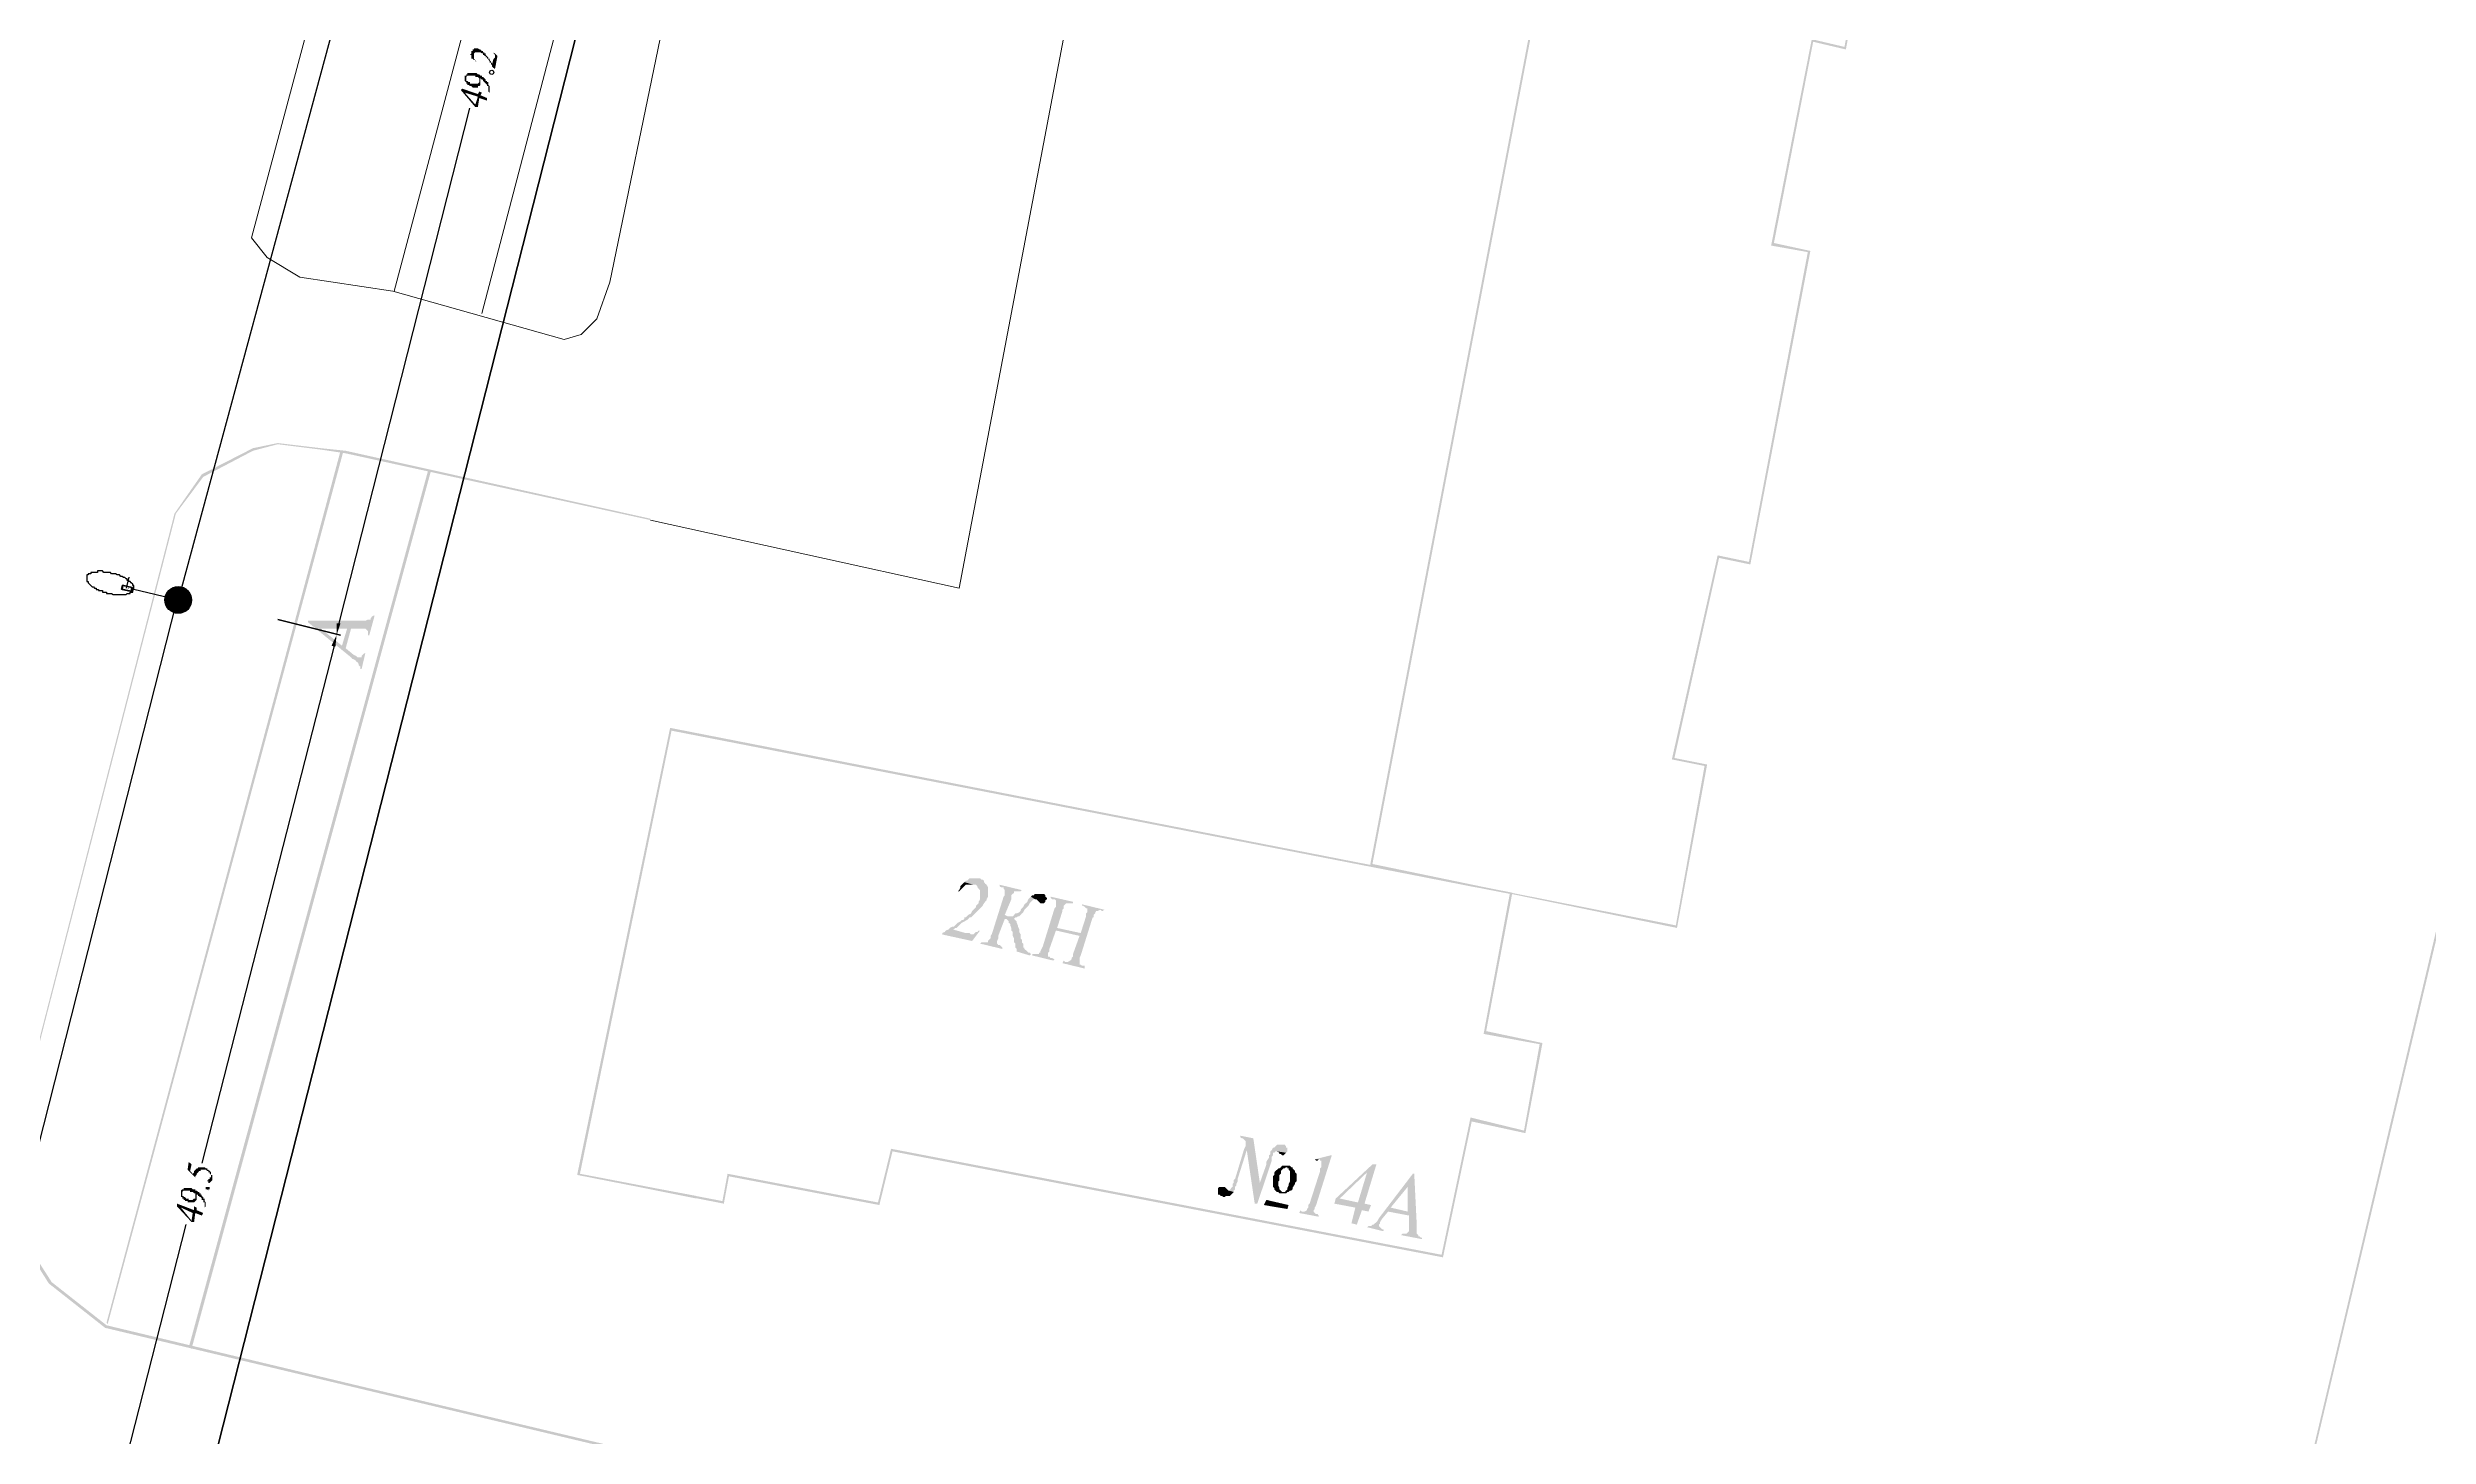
# Model space of a CAD drawing. Extents: x 243 to 885, y -99 to 1005.
# Drawn here: x 374.8 to 476.7, y 160 to 219.5 of the extents above; entities that cross this region are included whole.
import ezdxf

# ---------------------------------------------------------------- set-up
doc = ezdxf.new("R2010")
doc.units = 0
doc.header["$MEASUREMENT"] = 0
for name, color, linetype in [('DLXLUM01', 6, 'Continuous'), ('DLXLUMEX', 2, 'Continuous'), ('DLXSCENE', 7, 'Continuous'), ('PDF _Геометрия', 7, 'Continuous'), ('PDF _Сплошная заливка', 7, 'Continuous')]:
    doc.layers.add(name, color=color, linetype=linetype)

# ---------------------------------------------------------------- blocks, each defined once
blk = doc.blocks.new('*U5')
for p, q in [((-0.21, 0.14), (-0.25, -0.03)), ((-0.25, -0.03), (-0.21, 0.14)), ((-0.19, 0.13), (-0.22, -0.04)), ((-0.22, -0.04), (-0.19, 0.13)), ((-0.19, 0.13), (-0.21, 0.14)), ((-0.21, 0.14), (-0.19, 0.13)), ((0.19, 0.04), (-0.21, 0.14)), ((-0.21, 0.14), (0.19, 0.04)), ((0.22, 0.04), (-0.19, 0.13)), ((-0.19, 0.13), (0.22, 0.04)), ((0.16, -0.12), (0.19, 0.04)), ((0.19, 0.04), (0.16, -0.12)), ((0.19, -0.13), (0.22, 0.04)), ((0.22, 0.04), (0.19, 0.04)), ((0.19, 0.04), (0.22, 0.04)), ((0.22, 0.04), (0.19, -0.13)), ((-0.22, -0.04), (-0.25, -0.03)), ((-0.25, -0.03), (0.16, -0.12)), ((-0.25, -0.03), (-0.22, -0.04)), ((0.16, -0.12), (-0.25, -0.03)), ((-0.22, -0.04), (0.19, -0.13)), ((0.19, -0.13), (-0.22, -0.04)), ((0.16, -0.12), (0.19, -0.13)), ((0.19, -0.13), (0.16, -0.12))]:
    blk.add_line(p, q)
at = {"color": 1}
blk.add_line((-0.03, 0.01), (0.08, 0.49), dxfattribs=at)
at = {"layer": 'DLXLUMEX', "color": 7}
blk.add_text('1', height=0.1, dxfattribs=at).set_placement((0, 0))
blk = doc.blocks.new('*U46')
blk.add_line((33.15, -9.69), (212.83, 698.1))

msp = doc.modelspace()

# ---------------------------------------------------------------- hatches: boundary and pattern name
at = {"layer": 'PDF _Сплошная заливка', "linetype": 'ByBlock', "transparency": 33554559}
for points in [[(634.25, 211.83), (626.25, 214.01), (615.33, 170.95), (606.98, 159.87), (599.26, 154.72), (597.41, 149.51), (592.76, 130.86), (539.07, 143.13), (525.96, 146.21), (496.51, 153.15), (493.15, 154.16), (471.82, 159.2), (504.41, 296.54), (515.1, 293.91), (515.38, 295.37), (581.17, 279.97), (580.78, 278.12), (634.25, 265.36), (634.25, 265.47), (580.89, 278.23), (581.28, 280.03), (515.27, 295.48), (514.99, 294.08), (504.3, 296.71), (471.71, 159.08), (493.1, 154.04), (496.51, 153.09), (525.96, 146.15), (539.07, 143.07), (592.82, 130.75), (597.52, 149.45), (599.31, 154.66), (607.04, 159.81), (615.38, 170.95), (626.3, 213.9), (634.25, 211.72)], [(392.93, 219.22), (392.87, 219.16), (392.93, 219.16), (392.93, 219.11), (392.93, 219.05), (392.93, 218.99), (392.99, 218.99), (393.04, 219.16), (393.04, 219.22), (393.1, 219.27), (393.15, 219.27), (393.21, 219.27), (393.27, 219.27), (393.32, 219.27), (393.38, 219.22), (393.43, 219.22), (393.43, 219.16), (393.49, 219.16), (393.49, 219.11), (393.55, 219.11), (393.55, 219.05), (393.6, 219.05), (393.6, 218.99), (393.66, 218.99), (393.66, 218.94), (393.71, 218.88), (393.71, 218.83), (393.77, 218.83), (393.77, 218.77), (393.82, 218.71), (393.82, 218.77), (393.82, 218.83), (393.77, 218.83), (393.77, 218.88), (393.71, 218.94), (393.71, 218.99), (393.66, 218.99), (393.66, 219.05), (393.6, 219.11), (393.55, 219.16), (393.55, 219.22), (393.49, 219.22), (393.49, 219.27), (393.43, 219.27), (393.43, 219.33), (393.38, 219.33), (393.32, 219.39), (393.27, 219.39), (393.21, 219.44), (393.15, 219.44), (393.1, 219.44), (393.04, 219.44), (393.04, 219.39), (392.99, 219.39), (392.99, 219.33), (392.93, 219.33), (392.93, 219.27)], [(392.99, 218.99), (393.04, 218.94), (393.1, 218.94), (393.1, 218.88), (393.15, 218.88), (393.1, 218.94), (393.04, 218.99), (393.04, 219.05), (393.04, 219.11), (393.04, 219.16)], [(393.88, 219.27), (393.88, 219.22), (393.94, 219.16), (393.94, 219.11), (393.94, 219.05), (393.88, 218.99), (393.82, 218.77), (393.82, 218.71), (393.82, 218.66), (393.88, 218.6), (393.94, 218.55), (394.05, 219.11)], [(392.65, 218.21), (392.65, 218.04), (392.71, 218.21), (392.76, 218.27), (392.82, 218.27), (392.87, 218.27), (392.93, 218.27), (392.99, 218.27), (393.04, 218.27), (393.1, 218.27), (393.1, 218.21), (393.15, 218.21), (393.21, 218.21), (393.27, 218.15), (393.27, 218.1), (393.27, 218.04), (393.32, 218.15), (393.38, 218.1), (393.43, 218.1), (393.43, 218.04), (393.49, 217.99), (393.55, 217.93), (393.6, 217.87), (393.6, 217.82), (393.66, 217.82), (393.66, 217.76), (393.66, 217.71), (393.66, 217.65), (393.66, 217.59), (393.71, 217.54), (393.71, 217.59), (393.71, 217.65), (393.71, 217.71), (393.71, 217.76), (393.71, 217.82), (393.66, 217.87), (393.66, 217.93), (393.66, 217.99), (393.6, 217.99), (393.6, 218.04), (393.55, 218.04), (393.55, 218.1), (393.49, 218.15), (393.43, 218.21), (393.38, 218.21), (393.38, 218.27), (393.32, 218.27), (393.27, 218.32), (393.21, 218.32), (393.15, 218.38), (393.1, 218.38), (393.04, 218.38), (392.99, 218.38), (392.93, 218.38), (392.87, 218.38), (392.82, 218.38), (392.76, 218.38), (392.76, 218.32), (392.71, 218.32), (392.71, 218.27), (392.65, 218.27)], [(392.65, 218.04), (392.71, 217.99), (392.71, 217.93), (392.76, 217.93), (392.76, 217.87), (392.82, 217.87), (392.87, 217.82), (392.93, 217.82), (392.99, 217.76), (393.04, 217.76), (393.1, 217.76), (393.15, 217.76), (393.21, 217.76), (393.21, 217.82), (393.27, 217.99), (393.21, 217.93), (393.15, 217.93), (393.1, 217.93), (393.04, 217.93), (392.99, 217.93), (392.93, 217.93), (392.87, 217.93), (392.87, 217.99), (392.82, 217.99), (392.76, 218.04), (392.71, 218.04), (392.71, 218.1), (392.71, 218.15), (392.71, 218.21)], [(393.27, 218.04), (393.27, 217.99), (393.21, 217.82), (393.27, 217.82), (393.32, 217.87), (393.32, 217.93), (393.32, 217.99), (393.32, 218.04), (393.32, 218.1), (393.32, 218.15)], [(392.54, 217.71), (392.48, 217.65), (393.1, 216.92), (393.21, 216.92), (393.27, 217.31), (393.6, 217.2), (393.6, 217.31), (393.32, 217.43), (393.38, 217.54), (393.27, 217.59), (393.21, 217.48), (393.1, 217.03), (392.65, 217.54)], [(392.54, 217.71), (392.65, 217.54), (393.21, 217.37), (393.1, 217.03), (393.21, 217.48)], [(447.69, 153.76), (447.58, 153.82), (446.07, 150.12), (444.67, 149.01), (422.21, 154.04), (388.06, 162.16), (377.31, 164.74), (374.96, 166.59), (373.89, 168.27), (373.33, 169.67), (373.16, 171.85), (380.28, 199.51), (381.45, 201.08), (383.58, 202.2), (384.64, 202.48), (386.49, 202.25), (387.55, 202.09), (400.6, 199.23), (400.6, 199.29), (387.55, 202.2), (386.49, 202.31), (384.64, 202.53), (383.58, 202.31), (381.39, 201.19), (380.22, 199.51), (373.11, 171.85), (373.22, 169.61), (373.78, 168.21), (374.84, 166.53), (377.25, 164.63), (388.06, 162.05), (422.16, 153.93), (444.72, 148.89), (446.18, 150.07)], [(387.44, 202.14), (387.33, 202.2), (377.31, 164.85), (377.36, 164.79)], [(380.83, 163.79), (380.95, 163.73), (391.19, 201.3), (391.08, 201.36)], [(380.67, 195.31), (380.89, 195.53), (380.95, 195.81), (380.89, 196.09), (380.67, 196.32), (380.39, 196.37), (380.11, 196.32), (379.88, 196.09), (379.83, 195.81), (379.88, 195.53), (380.11, 195.31), (380.39, 195.25)], [(385.93, 194.92), (386.49, 194.58), (387.61, 194.58), (387.39, 193.85), (387.78, 194.58), (388.17, 194.58), (388.23, 194.58), (388.28, 194.58), (388.34, 194.58), (388.39, 194.58), (388.45, 194.53), (388.51, 194.47), (388.51, 194.36), (388.51, 194.3), (388.56, 194.3), (388.79, 195.14), (388.73, 195.14), (388.67, 195.09), (388.62, 195.03), (388.62, 194.97), (388.56, 194.97), (388.51, 194.97), (388.39, 194.92), (388.34, 194.92), (388.23, 194.92)], [(385.93, 194.92), (385.93, 194.86), (387.78, 193.35), (387.83, 193.29), (387.95, 193.24), (388, 193.18), (388.06, 193.13), (388.11, 193.07), (388.11, 193.01), (388.17, 192.96), (388.17, 192.85), (388.23, 192.85), (388.39, 193.52), (388.34, 193.52), (388.28, 193.46), (388.23, 193.41), (388.23, 193.35), (388.17, 193.35), (388.11, 193.35), (388.06, 193.35), (388, 193.41), (387.89, 193.46), (387.55, 193.74), (387.78, 194.58), (387.39, 193.85), (386.49, 194.58)], [(435.99, 183.55), (431.45, 184.5), (431.4, 184.39), (435.93, 183.5)], [(414.6, 183.89), (414.26, 183.89), (414.21, 183.83), (414.15, 183.78), (414.09, 183.78), (414.04, 183.72), (414.43, 183.61), (414.49, 183.61), (414.54, 183.61), (414.6, 183.55), (414.6, 183.5), (414.65, 183.44), (414.71, 183.38), (414.71, 183.33), (414.71, 183.27), (414.71, 183.22), (414.71, 183.1), (414.71, 183.05), (414.71, 182.99), (414.65, 182.88), (414.65, 182.82), (414.6, 182.77), (414.54, 182.71), (414.54, 182.66), (414.49, 182.6), (414.43, 182.54), (414.37, 182.49), (414.32, 182.38), (414.21, 182.32), (414.15, 182.26), (414.09, 182.21), (414.04, 182.21), (414.04, 182.15), (413.98, 182.1), (413.93, 182.1), (413.87, 182.04), (413.76, 181.98), (413.7, 181.93), (413.65, 181.87), (413.59, 181.82), (413.53, 181.82), (413.42, 181.76), (413.37, 181.7), (413.53, 181.7), (413.59, 181.7), (413.65, 181.76), (413.7, 181.76), (413.76, 181.82), (413.81, 181.87), (413.87, 181.93), (413.93, 181.98), (414.04, 182.04), (414.15, 182.1), (414.21, 182.15), (414.26, 182.21), (414.32, 182.21), (414.37, 182.26), (414.43, 182.32), (414.49, 182.38), (414.54, 182.43), (414.6, 182.49), (414.65, 182.54), (414.71, 182.6), (414.77, 182.66), (414.82, 182.71), (414.88, 182.82), (414.93, 182.88), (414.99, 182.94), (414.99, 182.99), (415.05, 183.1), (415.05, 183.16), (415.05, 183.22), (415.05, 183.33), (415.05, 183.38), (415.05, 183.44), (415.05, 183.5), (414.99, 183.61), (414.93, 183.66), (414.88, 183.72), (414.88, 183.78), (414.82, 183.83), (414.77, 183.83), (414.71, 183.89)], [(414.04, 183.72), (413.98, 183.66), (413.93, 183.61), (413.87, 183.55), (413.87, 183.5), (413.81, 183.38), (413.76, 183.33), (413.81, 183.33), (413.87, 183.38), (413.93, 183.44), (413.98, 183.5), (414.04, 183.55), (414.09, 183.61), (414.15, 183.61), (414.26, 183.61), (414.32, 183.61), (414.37, 183.61), (414.43, 183.61)], [(416.5, 183.38), (415.55, 183.61), (415.55, 183.55), (415.61, 183.5), (415.72, 183.5), (415.72, 183.44), (415.77, 183.38), (415.77, 183.33), (415.77, 183.27), (415.77, 183.16), (415.72, 183.1), (415.21, 181.48), (415.16, 181.42), (415.16, 181.31), (415.1, 181.26), (415.05, 181.2), (415.05, 181.14), (414.99, 181.14), (414.93, 181.14), (414.82, 181.14), (414.77, 181.14), (414.71, 181.09), (415.66, 180.86), (415.66, 180.92), (415.61, 180.98), (415.55, 181.03), (415.49, 181.03), (415.44, 181.09), (415.44, 181.14), (415.44, 181.2), (415.49, 181.31), (415.49, 181.42), (415.77, 182.15), (416.22, 182.1), (416.17, 182.15), (416.22, 182.21), (415.77, 182.32), (416.05, 182.99), (416.05, 183.05), (416.05, 183.16), (416.11, 183.22), (416.17, 183.27), (416.17, 183.33), (416.22, 183.33), (416.28, 183.33), (416.39, 183.33), (416.45, 183.33)], [(416.89, 183.1), (416.84, 183.05), (416.78, 182.99), (416.73, 182.88), (416.67, 182.82), (416.61, 182.77), (416.56, 182.66), (416.5, 182.6), (416.45, 182.54), (416.45, 182.49), (416.39, 182.43), (416.28, 182.38), (416.22, 182.38), (416.17, 182.32), (416.11, 182.26), (416.05, 182.26), (416, 182.26), (415.94, 182.26), (415.89, 182.26), (415.77, 182.32), (416.22, 182.21), (416.28, 182.21), (416.33, 182.26), (416.39, 182.26), (416.45, 182.32), (416.5, 182.38), (416.56, 182.43), (416.61, 182.54), (416.67, 182.6), (416.73, 182.66), (416.78, 182.71), (416.84, 182.82), (416.89, 182.88), (416.95, 182.94), (417.01, 182.99), (417.06, 182.99)], [(417.34, 183.22), (417.06, 183.22), (417.01, 183.16), (416.95, 183.16), (416.89, 183.1), (417.06, 182.99), (417.12, 182.99), (417.17, 182.94), (417.23, 182.88), (417.29, 182.82), (417.34, 182.82), (417.4, 182.82), (417.45, 182.82), (417.51, 182.88), (417.51, 182.94), (417.57, 182.99), (417.57, 183.05), (417.51, 183.1), (417.51, 183.16), (417.45, 183.22)], [(418.69, 182.88), (417.73, 183.1), (417.73, 183.05), (417.79, 182.99), (417.85, 182.99), (417.9, 182.99), (417.96, 182.94), (417.96, 182.88), (417.96, 182.82), (417.96, 182.77), (417.96, 182.66), (417.9, 182.6), (417.4, 180.98), (417.34, 180.86), (417.29, 180.75), (417.29, 180.7), (417.23, 180.7), (417.23, 180.64), (417.17, 180.64), (417.12, 180.64), (417.01, 180.64), (416.95, 180.64), (416.95, 180.58), (417.85, 180.36), (417.9, 180.42), (417.79, 180.47), (417.73, 180.47), (417.68, 180.53), (417.62, 180.53), (417.62, 180.64), (417.62, 180.7), (417.68, 180.75), (417.68, 180.86), (417.96, 181.65), (418.97, 181.42), (418.01, 181.76), (418.24, 182.49), (418.24, 182.54), (418.29, 182.6), (418.29, 182.71), (418.35, 182.77), (418.41, 182.82), (418.46, 182.82), (418.52, 182.82), (418.57, 182.82), (418.69, 182.82)], [(420.03, 182.54), (419.08, 182.77), (419.08, 182.71), (419.13, 182.71), (419.19, 182.66), (419.25, 182.6), (419.3, 182.6), (419.3, 182.54), (419.3, 182.49), (419.3, 182.43), (419.25, 182.38), (419.25, 182.26), (419.02, 181.54), (418.01, 181.76), (418.97, 181.42), (418.69, 180.64), (418.69, 180.53), (418.63, 180.47), (418.63, 180.42), (418.57, 180.36), (418.46, 180.3), (418.41, 180.3), (418.35, 180.3), (418.29, 180.36), (418.24, 180.25), (419.19, 180.02), (419.19, 180.14), (419.13, 180.14), (419.08, 180.14), (419.02, 180.19), (418.97, 180.19), (418.97, 180.25), (418.97, 180.3), (418.97, 180.36), (418.97, 180.47), (419.02, 180.58), (419.53, 182.21), (419.58, 182.21), (419.58, 182.32), (419.64, 182.38), (419.64, 182.43), (419.69, 182.49), (419.75, 182.49), (419.86, 182.54), (419.92, 182.49), (419.97, 182.49)], [(414.71, 181.65), (414.65, 181.65), (414.6, 181.59), (414.54, 181.59), (414.49, 181.54), (414.43, 181.48), (414.32, 181.48), (414.26, 181.54), (414.21, 181.54), (414.09, 181.54), (413.53, 181.7), (413.37, 181.7), (413.25, 181.65), (413.2, 181.59), (413.09, 181.54), (413.09, 181.48), (414.37, 181.2)], [(416.22, 182.1), (415.77, 182.15), (415.83, 182.15), (415.89, 182.1), (415.94, 182.04), (415.94, 181.98), (416, 181.93), (416, 181.87), (416.05, 181.76), (416.05, 181.65), (416.11, 181.59), (416.11, 181.48), (416.11, 181.42), (416.17, 181.31), (416.17, 181.26), (416.17, 181.14), (416.22, 181.09), (416.22, 180.98), (416.22, 180.92), (416.28, 180.86), (416.28, 180.81), (416.28, 180.75), (416.84, 180.58), (416.89, 180.64), (416.84, 180.7), (416.78, 180.7), (416.73, 180.75), (416.67, 180.81), (416.61, 180.86), (416.61, 180.92), (416.56, 180.92), (416.56, 180.98), (416.56, 181.03), (416.56, 181.09), (416.5, 181.14), (416.5, 181.26), (416.45, 181.31), (416.45, 181.42), (416.45, 181.48), (416.39, 181.59), (416.39, 181.7), (416.33, 181.82), (416.33, 181.87), (416.28, 181.98), (416.28, 182.04)], [(426.02, 172.3), (425.63, 171.01), (425.57, 170.95), (425.57, 170.84), (425.52, 170.79), (425.52, 170.67), (425.46, 170.62), (425.4, 170.51), (425.35, 170.51), (425.57, 170.45), (425.57, 170.51), (425.63, 170.56), (425.63, 170.67), (425.68, 170.73), (425.68, 170.79), (425.74, 170.9), (425.74, 171.01), (426.13, 172.24)], [(426.41, 172.75), (425.85, 172.86), (425.85, 172.8), (425.91, 172.75), (425.96, 172.75), (426.02, 172.69), (426.08, 172.63), (426.08, 172.58), (426.08, 172.52), (426.08, 172.41), (426.02, 172.3), (426.13, 172.24), (426.47, 169.95), (426.69, 170.84)], [(427.64, 172.47), (427.42, 172.47), (427.36, 172.41), (427.31, 172.35), (427.25, 172.35), (427.2, 172.24), (427.14, 172.19), (427.14, 172.13), (427.14, 172.07), (427.08, 172.02), (427.08, 171.91), (427.03, 171.85), (426.97, 171.74), (426.97, 171.63), (426.69, 170.84), (426.47, 169.95), (426.58, 169.95), (427.2, 171.79), (427.2, 171.85), (427.2, 171.96), (427.25, 172.02), (427.25, 172.13), (427.31, 172.13), (427.36, 172.19), (427.42, 172.19), (427.81, 172.13), (427.87, 172.19), (427.87, 172.24), (427.87, 172.3), (427.87, 172.35), (427.81, 172.35), (427.81, 172.41), (427.76, 172.47)], [(380.83, 171.74), (380.78, 171.4), (381.11, 171.07), (381.11, 171.12), (381.17, 171.18), (381.17, 171.23), (381.23, 171.29), (381.28, 171.35), (381.34, 171.35), (381.34, 171.4), (381.39, 171.4), (381.45, 171.4), (381.51, 171.4), (381.56, 171.4), (381.62, 171.35), (381.67, 171.35), (381.67, 171.29), (381.73, 171.29), (381.73, 171.23), (381.79, 171.18), (381.79, 171.12), (381.79, 171.07), (381.79, 171.18), (381.79, 171.23), (381.79, 171.29), (381.73, 171.35), (381.67, 171.4), (381.62, 171.4), (381.62, 171.46), (381.56, 171.46), (381.51, 171.51), (381.45, 171.51), (381.39, 171.51), (381.34, 171.51), (381.28, 171.51), (381.23, 171.51), (381.23, 171.46), (381.17, 171.46), (381.11, 171.4), (381.06, 171.35), (381.06, 171.29), (381, 171.23), (380.89, 171.35), (380.95, 171.63)], [(427.64, 171.57), (427.59, 171.51), (427.53, 171.46), (427.48, 171.46), (427.42, 171.4), (427.36, 171.35), (427.31, 171.29), (427.31, 171.18), (427.25, 171.12), (427.25, 171.07), (427.25, 171.01), (427.25, 170.9), (427.25, 170.84), (427.25, 170.79), (427.25, 170.73), (427.25, 170.67), (427.31, 170.62), (427.31, 170.56), (427.36, 170.51), (427.64, 170.45), (427.59, 170.51), (427.53, 170.56), (427.53, 170.62), (427.48, 170.73), (427.48, 170.84), (427.48, 170.9), (427.53, 170.95), (427.53, 171.07), (427.53, 171.12), (427.53, 171.18), (427.59, 171.23), (427.59, 171.35), (427.64, 171.4), (427.7, 171.46), (427.76, 171.46), (427.81, 171.51), (427.87, 171.51)], [(427.87, 171.57), (427.64, 171.57), (427.87, 171.51), (427.87, 171.46), (427.92, 171.46), (427.92, 171.4), (427.98, 171.35), (427.98, 171.29), (427.98, 171.18), (427.98, 171.12), (427.98, 171.01), (427.98, 170.95), (427.98, 170.9), (427.92, 170.79), (427.92, 170.73), (427.87, 170.62), (427.87, 170.56), (427.81, 170.51), (427.76, 170.45), (427.7, 170.45), (427.64, 170.45), (427.36, 170.51), (427.42, 170.45), (427.48, 170.45), (427.53, 170.39), (427.59, 170.39), (427.7, 170.39), (427.76, 170.39), (427.81, 170.39), (427.87, 170.45), (427.92, 170.45), (427.98, 170.51), (428.04, 170.51), (428.09, 170.56), (428.09, 170.62), (428.15, 170.73), (428.2, 170.79), (428.2, 170.84), (428.26, 170.9), (428.26, 171.01), (428.26, 171.07), (428.26, 171.18), (428.26, 171.23), (428.2, 171.29), (428.2, 171.35), (428.15, 171.4), (428.09, 171.46), (428.09, 171.51), (428.04, 171.51), (427.98, 171.57)], [(427.81, 172.13), (427.42, 172.19), (427.53, 172.13), (427.53, 172.07), (427.59, 172.07), (427.64, 172.02), (427.7, 172.02), (427.76, 172.07)], [(429.77, 172.02), (429.72, 172.02), (429.04, 171.85), (429.27, 171.85), (429.27, 171.79), (429.32, 171.79), (429.32, 171.74), (429.32, 171.68), (429.32, 171.63), (429.32, 171.51), (429.27, 171.46), (429.27, 171.35), (428.82, 169.95), (428.76, 169.89), (428.76, 169.78), (428.71, 169.72), (428.71, 169.67), (428.6, 169.61), (428.48, 169.61), (428.43, 169.67), (428.37, 169.55), (429.21, 169.39), (429.21, 169.44), (429.16, 169.5), (429.1, 169.5), (429.04, 169.55), (428.99, 169.61), (428.99, 169.67), (429.04, 169.72), (429.04, 169.78), (429.1, 169.89)], [(429.04, 171.85), (429.1, 171.79), (429.16, 171.79), (429.21, 171.85), (429.27, 171.85)], [(431.68, 171.63), (431.51, 171.63), (429.94, 170.17), (429.88, 169.95), (430.78, 169.78), (430.61, 169.11), (430.84, 169.05), (431.06, 169.67), (431.34, 169.61), (431.45, 169.89), (431.17, 169.95), (430.11, 170.17), (431.28, 171.29)], [(431.68, 171.63), (431.28, 171.29), (430.89, 170), (430.11, 170.17), (431.17, 169.95)], [(380.5, 170.45), (380.5, 170.28), (380.55, 170.39), (380.55, 170.45), (380.61, 170.51), (380.67, 170.51), (380.72, 170.51), (380.78, 170.51), (380.83, 170.51), (380.89, 170.51), (380.89, 170.45), (380.95, 170.45), (381, 170.45), (381.06, 170.39), (381.11, 170.39), (381.11, 170.34), (381.11, 170.28), (381.11, 170.39), (381.17, 170.34), (381.23, 170.34), (381.23, 170.28), (381.28, 170.28), (381.28, 170.23), (381.34, 170.23), (381.39, 170.17), (381.39, 170.11), (381.45, 170.11), (381.45, 170.06), (381.45, 170), (381.51, 170), (381.51, 169.95), (381.51, 169.89), (381.51, 169.83), (381.51, 169.78), (381.56, 169.83), (381.56, 169.89), (381.56, 169.95), (381.56, 170), (381.51, 170.06), (381.51, 170.11), (381.51, 170.17), (381.45, 170.17), (381.45, 170.23), (381.39, 170.28), (381.39, 170.34), (381.34, 170.34), (381.34, 170.39), (381.28, 170.39), (381.28, 170.45), (381.23, 170.45), (381.17, 170.51), (381.11, 170.51), (381.11, 170.56), (381.06, 170.56), (381, 170.56), (380.95, 170.62), (380.89, 170.62), (380.83, 170.62), (380.78, 170.62), (380.72, 170.62), (380.67, 170.62), (380.61, 170.62), (380.61, 170.56), (380.55, 170.56), (380.5, 170.51)], [(380.5, 170.28), (380.5, 170.23), (380.55, 170.23), (380.55, 170.17), (380.61, 170.17), (380.61, 170.11), (380.67, 170.11), (380.67, 170.06), (380.72, 170.06), (380.78, 170.06), (380.78, 170), (380.83, 170), (380.89, 170), (380.95, 170), (381, 170), (381.06, 170), (381.11, 170.23), (381.11, 170.17), (381.06, 170.17), (381, 170.11), (380.95, 170.11), (380.89, 170.11), (380.83, 170.11), (380.83, 170.17), (380.78, 170.17), (380.72, 170.17), (380.67, 170.23), (380.61, 170.23), (380.61, 170.28), (380.55, 170.28), (380.55, 170.34), (380.55, 170.39)], [(381.11, 170.28), (381.11, 170.23), (381.06, 170), (381.11, 170.06), (381.17, 170.11), (381.17, 170.17), (381.17, 170.23), (381.17, 170.28), (381.17, 170.34), (381.11, 170.39)], [(381.56, 170.62), (381.56, 170.67), (381.62, 170.67), (381.67, 170.67), (381.73, 170.67), (381.73, 170.62), (381.73, 170.56), (381.67, 170.56), (381.67, 170.51), (381.62, 170.56), (381.56, 170.56), (381.56, 170.62)], [(381.62, 170.95), (381.62, 170.9), (381.67, 170.9), (381.67, 170.84), (381.73, 170.84), (381.79, 170.9), (381.84, 170.95), (381.84, 171.01), (381.84, 171.07), (381.84, 171.12), (381.84, 171.18), (381.79, 171.18), (381.79, 171.07), (381.73, 171.07), (381.73, 171.01), (381.67, 171.01), (381.67, 170.95)], [(402.56, 170.28), (397.52, 171.23), (397.52, 171.18), (402.56, 170.17)], [(425.12, 170.67), (424.96, 170.67), (424.9, 170.62), (424.9, 170.34), (424.96, 170.34), (425.01, 170.28), (425.07, 170.28), (425.12, 170.23), (425.18, 170.23), (425.24, 170.28), (425.35, 170.28), (425.4, 170.28), (425.46, 170.34), (425.52, 170.39), (425.57, 170.45), (425.35, 170.51), (425.29, 170.56), (425.24, 170.62), (425.18, 170.67)], [(433.3, 171.23), (433.24, 171.23), (431.79, 169.33), (431.73, 169.22), (431.68, 169.16), (431.62, 169.11), (431.56, 169.05), (431.51, 169.05), (431.45, 168.99), (431.4, 168.99), (431.34, 168.99), (431.28, 168.94), (431.96, 168.77), (432.01, 168.83), (431.96, 168.83), (431.9, 168.88), (431.84, 168.94), (431.79, 168.99), (431.79, 169.05), (431.84, 169.11), (431.84, 169.16), (431.9, 169.27), (432.18, 169.61), (433.08, 169.44), (432.29, 169.78), (433.02, 170.67)], [(433.3, 171.23), (433.02, 170.67), (433.02, 169.61), (432.29, 169.78), (433.08, 169.44), (433.08, 169.05), (433.08, 168.99), (433.08, 168.88), (433.08, 168.83), (433.08, 168.77), (433.02, 168.71), (432.96, 168.66), (432.91, 168.66), (432.85, 168.66), (432.8, 168.66), (432.74, 168.6), (433.63, 168.43), (433.63, 168.49), (433.58, 168.49), (433.52, 168.55), (433.47, 168.55), (433.47, 168.6), (433.41, 168.66), (433.41, 168.71), (433.41, 168.77), (433.41, 168.88), (433.41, 168.99)], [(380.33, 169.95), (380.33, 169.83), (380.95, 169.16), (381.06, 169.16), (381.11, 169.55), (381.39, 169.44), (381.45, 169.55), (381.17, 169.67), (381.17, 169.78), (381.06, 169.83), (381.06, 169.67), (380.95, 169.22), (380.5, 169.78)], [(380.33, 169.95), (380.5, 169.78), (381, 169.55), (380.95, 169.22), (381.06, 169.67)], [(427.92, 169.89), (426.97, 170.11), (426.86, 169.89), (427.87, 169.72)]]:
    msp.add_hatch(color=256, dxfattribs=at).paths.add_polyline_path(points)
h = msp.add_hatch(color=256, dxfattribs=at)
h.paths.add_polyline_path([(454.3, 232.77), (452.78, 233.05), (454.46, 241.67), (455.92, 241.39), (458.38, 254.55), (456.93, 254.89), (458.55, 263.45), (460.23, 263.12), (461.69, 270.11), (448.3, 272.69), (431.4, 184.39), (437.44, 183.22), (444.55, 181.76), (445.84, 188.76), (444.44, 189.04), (446.35, 197.61), (447.69, 197.33), (450.26, 210.76), (448.7, 211.1), (450.38, 219.72), (451.78, 219.39)])
h.paths.add_polyline_path([(454.18, 232.66), (451.72, 219.5), (450.32, 219.83), (448.58, 210.99), (450.15, 210.71), (447.63, 197.44), (446.29, 197.72), (444.33, 188.98), (445.73, 188.7), (444.5, 181.87), (437.44, 183.27), (431.51, 184.5), (448.36, 272.58), (461.52, 270.06), (460.12, 263.23), (458.44, 263.56), (456.82, 254.77), (458.27, 254.44), (455.86, 241.56), (454.41, 241.78), (452.67, 232.99)], flags=0)
h = msp.add_hatch(color=256, dxfattribs=at)
h.paths.add_polyline_path([(410.34, 170), (403.9, 171.23), (403.68, 170.06), (397.58, 171.23), (401.5, 190.21), (437.39, 183.22), (436.27, 177.22), (438.67, 176.78), (438, 173.08), (435.71, 173.64), (434.47, 167.76), (410.9, 172.3)])
h.paths.add_polyline_path([(403.96, 171.12), (410.4, 169.89), (410.96, 172.19), (434.53, 167.65), (435.76, 173.47), (438.06, 172.97), (438.79, 176.83), (436.38, 177.34), (437.5, 183.27), (401.44, 190.33), (397.46, 171.18), (403.74, 169.95)], flags=0)

# ---------------------------------------------------------------- linework, layer by layer
at = {"layer": 'PDF _Геометрия', "color": 3, "linetype": 'ByBlock', "lineweight": 25}
msp.add_lwpolyline([(545.06, 1000.69), (599.93, 988.93), (493.71, 678.46), (504.41, 641.45), (324.73, -66.34), (291.58, -56.65), (468.91, 649.57), (472.1, 649.57), (480.67, 670.74), (470.48, 695.26)], close=True, dxfattribs=at)
at = {"layer": 'PDF _Геометрия', "linetype": 'ByBlock', "lineweight": 18}
for points in [[(448.81, 396.21), (444.89, 397.05), (441.19, 397.27), (438.28, 397.22), (435.65, 396.21), (434.03, 394.86), (433.13, 393.24), (424.9, 364.01), (418.24, 339.49), (411.41, 314.18), (404.91, 290.05), (397.69, 265.8), (397.46, 263.45), (397.69, 261.16), (398.14, 259.76), (399.31, 258.41), (401.38, 256.34), (405.86, 254.89), (411.01, 253.82), (424.23, 251.25), (413.81, 196.32), (400.6, 199.23)], [(401.1, 252.25), (389.63, 209.03)], [(393.38, 208.08), (404.52, 250.69)]]:
    msp.add_lwpolyline(points, dxfattribs=at)
at = {"layer": 'PDF _Геометрия', "color": 1, "linetype": 'ByBlock', "lineweight": 25}
for points in [[(380.39, 195.81), (393.27, 243.41), (405.58, 286.91), (416.5, 330.08), (429.66, 378.35)], [(337.05, 20.11), (349.82, 59.59), (357.15, 98.72), (368.18, 147.94), (380.33, 195.81)]]:
    msp.add_lwpolyline(points, dxfattribs=at)
at = {"layer": 'PDF _Геометрия', "linetype": 'ByBlock', "lineweight": 18}
msp.add_lwpolyline([(405.08, 242.96), (405.98, 248.05), (405.75, 249.62), (404.63, 250.8), (400.82, 252.25), (399.26, 252.09), (397.02, 251.02), (394.78, 249.34), (393.1, 246.43), (387.78, 227.28), (383.52, 211.32), (384.19, 210.48), (385.59, 209.64), (389.57, 209.03), (396.9, 206.96), (397.63, 207.18), (398.3, 207.85), (398.86, 209.42), (401.1, 220.28), (404.35, 238.03)], close=True, dxfattribs=at)
at = {"layer": 'PDF _Геометрия', "linetype": 'ByBlock', "lineweight": 25}
for points in [[(387.27, 194.81), (392.87, 216.87)], [(380.33, 195.81), (378.48, 196.26)], [(387.05, 193.85), (381.39, 171.68)], [(375.07, 146.88), (380.72, 169.05)]]:
    msp.add_lwpolyline(points, dxfattribs=at)
for points in [[(376.47, 196.77), (376.47, 196.6), (376.52, 196.6), (376.52, 196.54), (376.58, 196.49), (376.64, 196.43), (376.69, 196.37), (376.75, 196.37), (376.8, 196.32), (376.86, 196.32), (376.86, 196.26), (376.92, 196.26), (376.97, 196.26), (376.97, 196.21), (377.03, 196.21), (377.08, 196.21), (377.14, 196.21), (377.14, 196.15), (377.2, 196.15), (377.25, 196.15), (377.31, 196.15), (377.31, 196.09), (377.36, 196.09), (377.42, 196.09), (377.48, 196.09), (377.53, 196.09), (377.59, 196.04), (377.64, 196.04), (377.7, 196.04), (377.76, 196.04), (377.81, 196.04), (377.87, 196.04), (377.92, 196.04), (377.98, 196.04), (378.04, 196.04), (378.09, 196.04), (378.15, 196.04), (378.2, 196.09), (378.26, 196.09), (378.32, 196.09), (378.32, 196.15), (378.37, 196.15), (378.43, 196.15), (378.43, 196.21), (378.43, 196.26), (378.48, 196.26), (378.48, 196.32), (378.48, 196.37), (378.48, 196.43), (378.43, 196.43), (378.43, 196.49), (378.37, 196.54), (378.32, 196.6), (378.26, 196.6), (378.26, 196.65), (378.2, 196.65), (378.2, 196.71), (378.15, 196.71), (378.09, 196.77), (378.04, 196.77), (377.98, 196.82), (377.92, 196.82), (377.87, 196.88), (377.81, 196.88), (377.76, 196.88), (377.7, 196.93), (377.64, 196.93), (377.59, 196.93), (377.53, 196.93), (377.48, 196.99), (377.42, 196.99), (377.36, 196.99), (377.31, 196.99), (377.25, 196.99), (377.2, 196.99), (377.14, 197.05), (377.08, 197.05), (377.03, 197.05), (376.97, 197.05), (376.92, 197.05), (376.92, 196.99), (376.86, 196.99), (376.8, 196.99), (376.75, 196.99), (376.69, 196.99), (376.64, 196.99), (376.64, 196.93), (376.58, 196.93), (376.52, 196.93), (376.52, 196.88), (376.47, 196.88), (376.47, 196.82)], [(387.33, 194.3), (384.64, 194.97)]]:
    msp.add_lwpolyline(points, close=True, dxfattribs=at)
for centre, radius in [((393.8, 218.41), 0.0885), ((380.38, 195.81), 0.571), ((380.38, 195.81), 0.571), ((380.39, 195.8), 0.56)]:
    msp.add_circle(centre, radius, dxfattribs=at)
at = {"layer": 'PDF _Сплошная заливка', "linetype": 'ByBlock', "lineweight": 25, "transparency": 33554559}
for points in [[(387.16, 194.81), (387.33, 194.81), (387.16, 194.3)], [(386.94, 193.85), (387.11, 193.8), (387.16, 194.3)]]:
    msp.add_solid(points, dxfattribs=at)

# ---------------------------------------------------------------- block references
at = {"layer": 'DLXLUM01'}
msp.add_blockref('*U5', (378.2, 196.3), dxfattribs=at)
at = {"layer": 'DLXSCENE'}
msp.add_blockref('*U46', (291.58, -56.66), dxfattribs=at)

doc.saveas('drawing.dxf')
